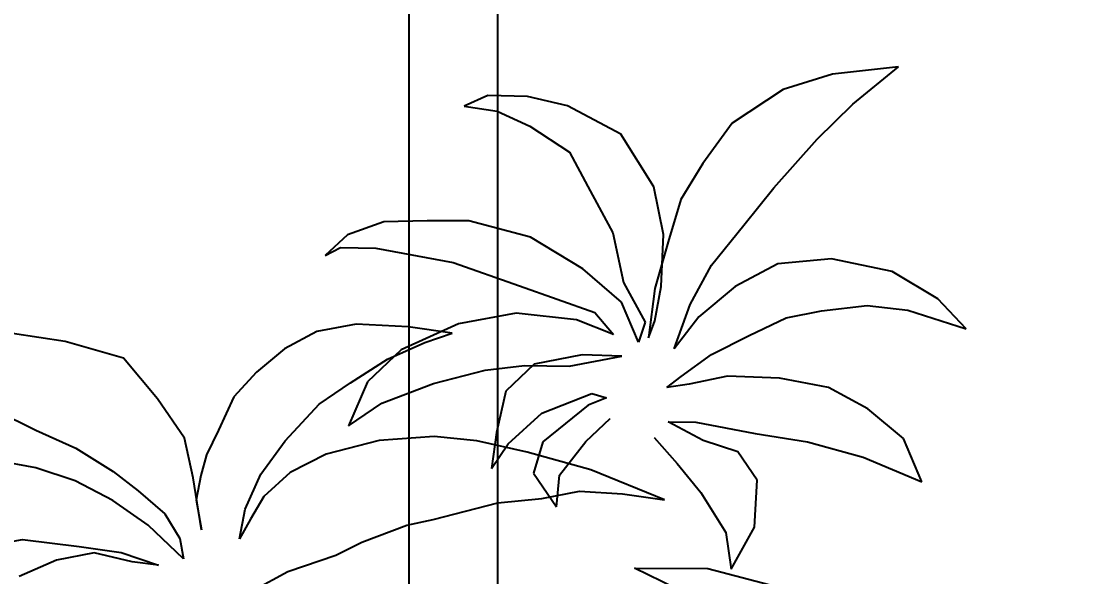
# Model space of a CAD drawing. Header units: inches. Extents: x 452443 to 881249, y 975131 to 1198310.
# Drawn here: x 466032 to 466628, y 1036534 to 1036849 of the extents above; entities that cross this region are included whole.
import ezdxf

# ---------------------------------------------------------------- set-up
doc = ezdxf.new("R2010")
doc.units = ezdxf.units.IN
doc.header["$LTSCALE"] = 3.5
doc.header["$MEASUREMENT"] = 0
doc.linetypes.add('CENTER', pattern=[2, 1.25, -0.25, 0.25, -0.25])
for name, color, linetype in [('Netthay_126', 126, 'Continuous'), ('thuocdo', 3, 'Continuous'), ('TREE1', 84, 'Continuous'), ('Truc', 252, 'Continuous')]:
    doc.layers.add(name, color=color, linetype=linetype)
doc.styles.add('romand', font='romand.shx')
doc.dimstyles.new('TL100', dxfattribs={"dimscale": 100, "dimtxt": 2.5, "dimasz": 2, "dimexe": 2, "dimexo": 1, "dimgap": 1, "dimtad": 1, "dimdec": 0, "dimzin": 0, "dimdsep": 46, "dimtxsty": 'romand', "dimblk": 'ARCHTICK', "dimcen": 2, "dimdle": 2, "dimclrd": 256, "dimclre": 256, "dimclrt": 7, "dimadec": 0, "dimazin": 0, "dimtfac": 0.004, "dimtdec": 0, "dimtmove": 2, "dimatfit": 3, "dimfxl": 1, "dimtolj": 1, "dimtzin": 0, "dimlwd": 20, "dimlwe": 20, "dimarcsym": 1})

# ---------------------------------------------------------------- blocks, each defined once
blk = doc.blocks.new('tree34')
for p, q in [((948.7, 1149.8), (872.2, 1141.1)), ((895.9, 1106.3), (948.7, 1149.8)), ((872.2, 1141.1), (815.4, 1123.3)), ((815.4, 1123.3), (756.4, 1084.6)), ((473.7, 1116.6), (446.3, 1104)), ((519.7, 1115.1), (473.7, 1116.6)), ((565.9, 1104.6), (519.7, 1115.1)), ((446.3, 1104), (484.5, 1098.5)), ((484.5, 1098.5), (522.2, 1080.8)), ((627.4, 1071.6), (565.9, 1104.6)), ((854.5, 1066.1), (895.9, 1106.3)), ((756.4, 1084.6), (722.5, 1037.6)), ((522.2, 1080.8), (568.2, 1050.7)), ((665.8, 1010.9), (627.4, 1071.6)), ((804.6, 1009.6), (854.5, 1066.1)), ((568.2, 1050.7), (589.2, 1011.1)), ((722.5, 1037.6), (696.9, 996.1)), ((589.2, 1011.1), (618.3, 957.5)), ((676.7, 955.4), (665.8, 1010.9)), ((769.7, 966.3), (804.6, 1009.6)), ((696.9, 996.1), (682.3, 947.2)), ((353.3, 970.2), (311.3, 955)), ((403.5, 971.4), (353.3, 970.2)), ((451.6, 971.2), (403.5, 971.4)), ((522.9, 952.4), (451.6, 971.2)), ((732.4, 920), (769.7, 966.3)), ((311.3, 955), (285.4, 931.4)), ((583.7, 916), (522.9, 952.4)), ((618.3, 957.5), (630.6, 900)), ((674.3, 895.3), (676.7, 955.4)), ((285.4, 931.4), (303.2, 940.5)), ((303.2, 940.5), (344.1, 939.9)), ((344.1, 939.9), (433.5, 923)), ((682.3, 947.2), (666.7, 893.2)), ((871.1, 927.6), (809.3, 921.5)), ((941.3, 912.6), (871.1, 927.6)), ((433.5, 923), (510.4, 896)), ((628.1, 877.3), (583.7, 916)), ((707.8, 874.7), (732.4, 920)), ((809.3, 921.5), (759.8, 895.2)), ((994.2, 881.2), (941.3, 912.6)), ((510.4, 896), (597.3, 865.3)), ((630.6, 900), (655.8, 854.3)), ((666.7, 893.2), (659.5, 835.8)), ((666.8, 855.8), (674.3, 895.3)), ((759.8, 895.2), (717.6, 860.4)), ((647.8, 830.9), (628.1, 877.3)), ((1026.9, 846.5), (994.2, 881.2)), ((597.3, 865.3), (619.2, 839.8)), ((689.1, 823.1), (707.8, 874.7)), ((818.9, 859.1), (859.7, 867.4)), ((859.7, 867.4), (912.5, 873.5)), ((912.5, 873.5), (959.6, 868.1)), ((959.6, 868.1), (1026.9, 846.5)), ((506.3, 864.7), (439.8, 852.3)), ((576.1, 856.9), (506.3, 864.7)), ((619.2, 839.8), (576.1, 856.9)), ((655.8, 854.3), (647.8, 830.9)), ((659.5, 835.8), (666.8, 855.8)), ((717.6, 860.4), (689.1, 823.1)), ((775.9, 838.7), (818.9, 859.1)), ((-15.2, 831.6), (-76.2, 841)), ((275.7, 843.5), (238.5, 823.4)), ((321.2, 851.7), (275.7, 843.5)), ((381.3, 848.7), (321.2, 851.7)), ((439.8, 852.3), (373.5, 822.1)), ((432.2, 841.2), (381.3, 848.7)), ((400.8, 830.4), (432.2, 841.2)), ((52.3, 812.6), (-15.2, 831.6)), ((357.5, 811.4), (400.8, 830.4)), ((732.5, 816.7), (775.9, 838.7)), ((238.5, 823.4), (206.1, 796.1)), ((373.5, 822.1), (334.4, 785)), ((582.7, 816.4), (527.2, 805.6)), ((628.8, 814.9), (582.7, 816.4)), ((697.4, 791.2), (732.5, 816.7)), ((91.5, 765.5), (52.3, 812.6)), ((314.7, 783.9), (357.5, 811.4)), ((470.6, 798.4), (516.2, 804.1)), ((527.2, 805.6), (494.6, 774.3)), ((516.2, 804.1), (567.8, 803.2)), ((567.8, 803.2), (628.8, 814.9)), ((206.1, 796.1), (179.8, 767.6)), ((410.7, 783.1), (470.6, 798.4)), ((751, 791.8), (706.4, 782.4)), ((811.1, 789.3), (751, 791.8)), ((278.7, 759.4), (314.7, 783.9)), ((334.4, 785), (312.3, 734)), ((351.2, 760.5), (410.7, 783.1)), ((680.7, 778.4), (697.4, 791.2)), ((706.4, 782.4), (680.7, 778.4)), ((867.9, 778.6), (811.1, 789.3)), ((179.8, 767.6), (162.1, 729.2)), ((494.6, 774.3), (483.8, 726.5)), ((536.1, 748.7), (593.9, 771.6)), ((593.9, 771.6), (610.8, 766.6)), ((913.1, 754), (867.9, 778.6)), ((-104.7, 756.5), (-49.2, 729.3)), ((122.7, 719.9), (91.5, 765.5)), ((239.2, 716.7), (278.7, 759.4)), ((312.3, 734), (351.2, 760.5)), ((589.6, 758.2), (537.4, 715.7)), ((610.8, 766.6), (589.6, 758.2)), ((497.3, 713.3), (536.1, 748.7)), ((954.7, 719.5), (913.1, 754)), ((586.9, 715.9), (615.1, 742.7)), ((615.1, 742.7), (615.1, 742.7)), ((682.2, 738.9), (714.1, 738.2)), ((722.6, 717), (682.2, 738.9)), ((714.1, 738.2), (782.9, 725.2)), ((-49.2, 729.3), (-3, 708.1)), ((132.9, 674.1), (122.7, 719.9)), ((162.1, 729.2), (148.3, 700.4)), ((411.7, 721.7), (348.1, 717)), ((460.9, 716.6), (411.7, 721.7)), ((483.8, 726.5), (477.7, 684.9)), ((666.2, 720.5), (692.6, 690.6)), ((782.9, 725.2), (843.5, 715.6)), ((975.6, 669.2), (954.7, 719.5)), ((-3, 708.1), (40.1, 681.1)), ((211, 678.1), (239.2, 716.7)), ((348.1, 717), (286.6, 701.5)), ((519.1, 703.5), (460.9, 716.6)), ((477.7, 684.9), (497.3, 713.3)), ((537.4, 715.7), (526.5, 679.3)), ((556.4, 677.2), (586.9, 715.9)), ((762.9, 704.1), (722.6, 717)), ((843.5, 715.6), (907.9, 698)), ((-49.1, 685.4), (-113.7, 697.6)), ((148.3, 700.4), (141.7, 676.6)), ((286.6, 701.5), (244.9, 680.1)), ((592.7, 683.3), (519.1, 703.5)), ((785.2, 671.3), (762.9, 704.1)), ((907.9, 698), (975.6, 669.2)), ((-3.8, 670.6), (-49.1, 685.4)), ((678.2, 648.4), (592.7, 683.3)), ((692.6, 690.6), (720.1, 656.9)), ((40, 647.7), (-3.8, 670.6)), ((40.1, 681.1), (69.3, 658.9)), ((142.4, 613.7), (132.9, 674.1)), ((141.7, 676.6), (136.4, 648.3)), ((192.9, 637.6), (211, 678.1)), ((244.9, 680.1), (214.5, 652.4)), ((526.5, 679.3), (553.1, 640.4)), ((553.1, 640.4), (556.4, 677.2)), ((782.1, 616.7), (785.2, 671.3)), ((69.3, 658.9), (99.9, 632.2)), ((536.2, 650.1), (579.7, 658.6)), ((579.7, 658.6), (629.3, 655.5)), ((80.6, 619.1), (40, 647.7)), ((136.4, 648.3), (142.4, 613.7)), ((214.5, 652.4), (199.1, 626)), ((485.1, 645.2), (536.2, 650.1)), ((629.3, 655.5), (678.2, 648.4)), ((720.1, 656.9), (748.8, 610.6)), ((186.4, 603.3), (192.9, 637.6)), ((410.3, 625.8), (447.7, 635.5)), ((447.7, 635.5), (485.1, 645.2)), ((99.9, 632.2), (117.5, 603.8)), ((199.1, 626), (186.4, 603.3)), ((379.8, 619.1), (410.3, 625.8)), ((121.4, 580.1), (80.6, 619.1)), ((328, 599.6), (379.8, 619.1)), ((748.8, 610.6), (755.1, 568.4)), ((755.1, 568.4), (782.1, 616.7)), ((-92.9, 597.6), (-64.7, 602.7)), ((-64.7, 602.7), (0.7, 594.5)), ((117.5, 603.8), (121.4, 580.1)), ((297.9, 584.4), (328, 599.6)), ((18.1, 587.1), (-25.3, 578.5)), ((0.7, 594.5), (49.5, 587.4)), ((62.2, 576.6), (18.1, 587.1)), ((49.5, 587.4), (92.8, 572.9)), ((-25.3, 578.5), (-68.7, 559.6)), ((92.8, 572.9), (62.2, 576.6)), ((242.1, 565.7), (297.9, 584.4)), ((202.4, 543.9), (242.1, 565.7)), ((643.2, 569.4), (728, 569)), ((706.6, 538.6), (643.2, 569.4)), ((728, 569), (814.9, 546.4))]:
    blk.add_line(p, q)
blk = doc.blocks.new('A$C2C227CB5')
blk.add_blockref('tree34', (427.6, 0))
blk = doc.blocks.new('_ArchTick')
at = {"color": 0, "linetype": 'ByBlock', "const_width": 0.15}
blk.add_lwpolyline([(-0.5, -0.5), (0.5, 0.5)], dxfattribs=at)
blk = doc.blocks.new('*D3108')
at = {"layer": 'DEFPOINTS', "color": 0}
for p in [(466301.65, 1036783.61), (462301.65, 1033781.63), (466301.65, 1033781.97)]:
    blk.add_point(p, dxfattribs=at)
at = {"layer": 'thuocdo', "lineweight": 20}
for p, q in [((466301.65, 1036683.61), (466301.65, 1033581.97)), ((462301.65, 1033881.63), (462301.65, 1033981.97)), ((462101.65, 1033781.97), (466501.65, 1033781.97))]:
    blk.add_line(p, q, dxfattribs=at)
at = {"layer": 'thuocdo', "lineweight": 20, "xscale": 200, "yscale": 200, "zscale": 200, "rotation": 180}
blk.add_blockref('_ArchTick', (462301.65, 1033781.97), dxfattribs=at)
at = {"layer": 'thuocdo', "lineweight": 20, "xscale": 200, "yscale": 200, "zscale": 200}
blk.add_blockref('_ArchTick', (466301.65, 1033781.97), dxfattribs=at)
at = {"layer": 'thuocdo', "color": 7, "insert": (464301.65, 1034006.97), "char_height": 250, "attachment_point": 5, "style": 'romand'}
blk.add_mtext('\\A1;4000', dxfattribs=at)
blk = doc.blocks.new('*D3109')
at = {"layer": 'DEFPOINTS', "color": 0}
for p in [(470301.65, 1037283.61), (466301.65, 1036783.61), (470301.65, 1033781.97)]:
    blk.add_point(p, dxfattribs=at)
at = {"layer": 'thuocdo', "lineweight": 20}
for p, q in [((470301.65, 1037183.61), (470301.65, 1033581.97)), ((466301.65, 1036683.61), (466301.65, 1033581.97)), ((466101.65, 1033781.97), (470501.65, 1033781.97))]:
    blk.add_line(p, q, dxfattribs=at)
at = {"layer": 'thuocdo', "lineweight": 20, "xscale": 200, "yscale": 200, "zscale": 200, "rotation": 180}
blk.add_blockref('_ArchTick', (466301.65, 1033781.97), dxfattribs=at)
at = {"layer": 'thuocdo', "lineweight": 20, "xscale": 200, "yscale": 200, "zscale": 200}
blk.add_blockref('_ArchTick', (470301.65, 1033781.97), dxfattribs=at)
at = {"layer": 'thuocdo', "color": 7, "insert": (468301.65, 1034006.97), "char_height": 250, "attachment_point": 5, "style": 'romand'}
blk.add_mtext('\\A1;4000', dxfattribs=at)

msp = doc.modelspace()

# ---------------------------------------------------------------- linework, layer by layer
at = {"layer": 'Netthay_126'}
msp.add_lwpolyline([(466251.65, 1036510.4), (466251.65, 1040210.4)], dxfattribs=at)
at = {"layer": 'Truc', "linetype": 'CENTER', "ltscale": 600}
msp.add_line((466301.65, 1055173.53), (466301.65, 1032476.09), dxfattribs=at)

# ---------------------------------------------------------------- block references
at = {"layer": 'TREE1', "xscale": 0.4899999999906868, "yscale": 0.4899999999906868, "zscale": 0.4899999999906868}
msp.add_blockref('A$C2C227CB5', (465854.56, 1036259.58), dxfattribs=at)

# ---------------------------------------------------------------- dimensions: what is measured, and where the dimension line sits
at = {"layer": 'thuocdo'}
for base, p1, p2, picture, middle in [((470301.65, 1033781.97), (466301.65, 1036783.61), (470301.65, 1037283.61), '*D3109', (468301.65, 1034006.97)), ((466301.65, 1033781.97), (462301.65, 1033781.63), (466301.65, 1036783.61), '*D3108', (464301.65, 1034006.97))]:
    dim = msp.add_linear_dim(base=base, p1=p1, p2=p2, dimstyle='TL100', override={"dimarcsym": 1}, dxfattribs=at)
    dim.commit()
    dim.dimension.update_dxf_attribs({"geometry": picture, "text_midpoint": middle})

doc.saveas('drawing.dxf')
